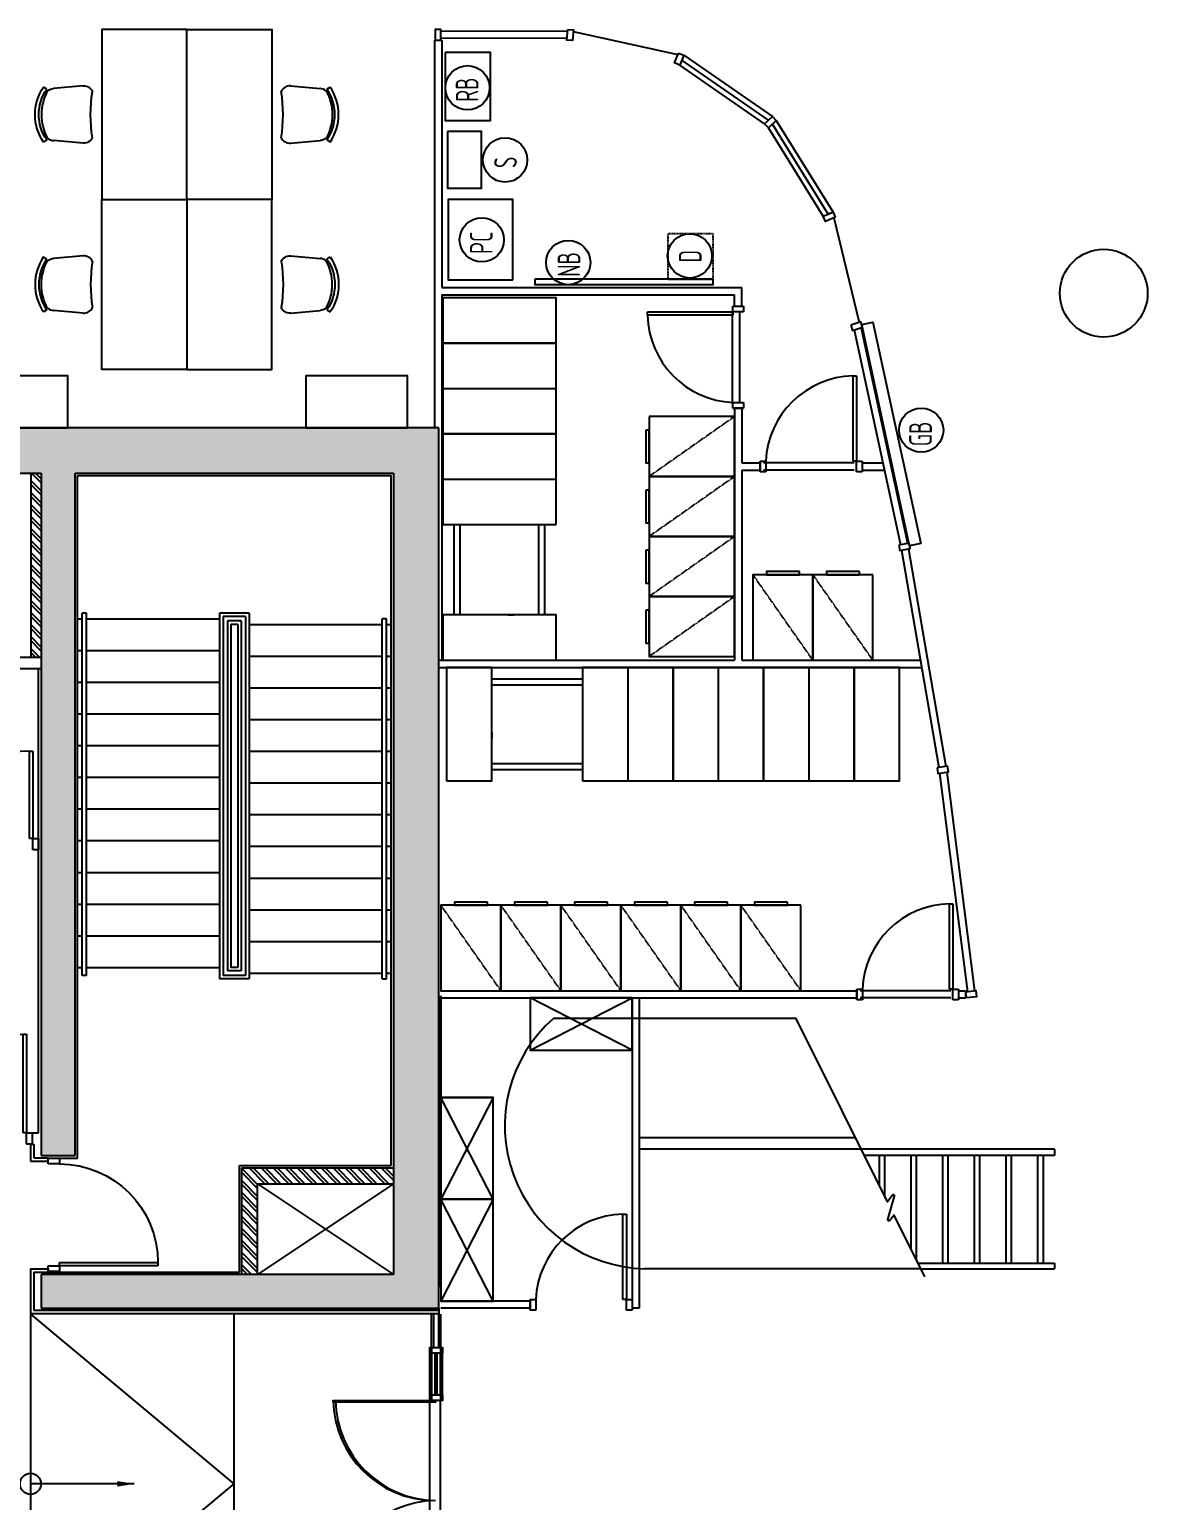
# Model space of a CAD drawing. Header units: millimetres. Extents: x 489570 to 664474, y -400689 to -233120.
# Drawn here: x 549345 to 559221, y -363307 to -350316 of the extents above; entities that cross this region are included whole.
import ezdxf
from ezdxf.lldxf.tags import DXFTag

# ---------------------------------------------------------------- set-up
doc = ezdxf.new("R2010")
doc.units = ezdxf.units.MM
doc.header["$LTSCALE"] = 10
doc.header["$MEASUREMENT"] = 0
doc.linetypes.add('HIDDEN', pattern=[0.375, 0.25, -0.125])
doc.linetypes.add('XREF WTC3 FPPP MAY09 1$0$DASHDOT', pattern=[1, 0.5, -0.25, 0, -0.25])
for name, color, linetype in [('03AFP', 2, 'Continuous'), ('06ADS', 6, 'Continuous'), ('07APP', 7, 'Continuous'), ('XREF BB LVL 3$0$X-WTC3-Level 3 segmented$0$ARCH', 7, 'Continuous'), ('XREF BB LVL 3$0$X-WTC3-Level 3 segmented$0$DAS', 1, 'XREF BB LVL 3$0$X-WTC3-Level 3 segmented$0$DASHDOT'), ('XREF BB LVL 3$0$X-WTC3-Level 3 segmented$0$DOOR', 2, 'Continuous'), ('XREF BB LVL 3$0$X-WTC3-Level 3 segmented$0$DOR', 2, 'Continuous'), ('XREF BB LVL 3$0$X-WTC3-Level 3 segmented$0$FIN', 7, 'Continuous'), ('XREF BB LVL 3$0$X-WTC3-Level 3 segmented$0$HAT', 251, 'Continuous'), ('XREF BB LVL 3$0$X-WTC3-Level 3 segmented$0$HID', 1, 'XREF BB LVL 3$0$X-WTC3-Level 3 segmented$0$HIDDEN'), ('XREF BB LVL 3$0$X-WTC3-Level 3 segmented$0$KACA', 7, 'Continuous'), ('XREF BB LVL 3$0$X-WTC3-Level 3 segmented$0$PAR-FUL', 2, 'Continuous'), ('XREF BB LVL 3$0$X-WTC3-Level 3 segmented$0$PAT', 7, 'Continuous'), ('XREF BB LVL 3$0$X-WTC3-Level 3 segmented$0$ram', 1, 'Continuous'), ('XREF BB LVL 3$0$X-WTC3-Level 3 segmented$0$SHE', 7, 'Continuous'), ('XREF BB LVL 3$0$X-WTC3-Level 3 segmented$0$STA', 1, 'Continuous'), ('XREF BB LVL 3$0$X-WTC3-Level 3 segmented$0$WAL', 7, 'Continuous'), ('XREF WTC3 FPPP MAY09 1$0$FURN', 9, 'Continuous'), ('XREF WTC3 FPPP MAY09 1$0$PAR-FUL', 2, 'Continuous'), ('XREF WTC3 FPPP MAY09 1$0$X-WTC3-Level 3 segmented$0$ARCH', 7, 'Continuous'), ('XREF WTC3 FPPP MAY09 1$0$X-WTC3-Level 3 segmented$0$DOOR', 2, 'Continuous'), ('XREF WTC3 FPPP MAY09 1$0$X-WTC3-Level 3 segmented$0$HID', 1, 'XREF WTC3 FPPP MAY09 1$0$X-WTC3-Level 3 segmented$0$HIDDEN'), ('XREF WTC3 FPPP MAY09 1$0$X-WTC3-Level 3 segmented$0$PAR-FUL', 2, 'Continuous'), ('XREF WTC3 FPPP MAY09 1$0$X-WTC3-Level 3 segmented$0$ram', 1, 'Continuous'), ('XREF WTC3 FPPP MAY09 1$0$X-WTC3-Level 3 segmented$0$STA', 1, 'Continuous')]:
    doc.layers.add(name, color=color, linetype=linetype)
doc.styles.add('XREF BB LVL 3$0$X-WTC3-Level 3 segmented$0$PTI', font='romans.shx', dxfattribs={"width": 0.8})
doc.styles.add('XREF WTC3 FPPP MAY09 1$0$PTI', font='archstyl.shx', dxfattribs={"width": 0.75})
tags = doc.linetypes.add('XREF BB LVL 3$0$X-WTC3-Level 3 segmented$0$DASHDOT', pattern=[1, 0.5, -0.25, 0, -0.25]).pattern_tags.tags
tags[10:11] = [DXFTag(74, 4), DXFTag(75, 0), DXFTag(340, '0'), DXFTag(46, 1.0), DXFTag(50, 0.0), DXFTag(44, 0.0), DXFTag(45, 0.0)]
tags[8:9] = [DXFTag(74, 4), DXFTag(75, 0), DXFTag(340, '0'), DXFTag(46, 1.0), DXFTag(50, 0.0), DXFTag(44, 0.0), DXFTag(45, 0.0)]
tags[6:7] = [DXFTag(74, 4), DXFTag(75, 0), DXFTag(340, '0'), DXFTag(46, 1.0), DXFTag(50, 0.0), DXFTag(44, 0.0), DXFTag(45, 0.0)]
tags[4:5] = [DXFTag(74, 4), DXFTag(75, 0), DXFTag(340, '0'), DXFTag(46, 1.0), DXFTag(50, 0.0), DXFTag(44, 0.0), DXFTag(45, 0.0)]
tags = doc.linetypes.add('XREF BB LVL 3$0$X-WTC3-Level 3 segmented$0$HIDDEN', pattern=[0.375, 0.25, -0.125]).pattern_tags.tags
tags[6:7] = [DXFTag(74, 4), DXFTag(75, 0), DXFTag(340, '0'), DXFTag(46, 1.0), DXFTag(50, 0.0), DXFTag(44, 0.0), DXFTag(45, 0.0)]
tags[4:5] = [DXFTag(74, 4), DXFTag(75, 0), DXFTag(340, '0'), DXFTag(46, 1.0), DXFTag(50, 0.0), DXFTag(44, 0.0), DXFTag(45, 0.0)]
tags = doc.linetypes.add('XREF WTC3 FPPP MAY09 1$0$HIDDEN', pattern=[0.375, 0.25, -0.125]).pattern_tags.tags
tags[6:7] = [DXFTag(74, 4), DXFTag(75, 0), DXFTag(340, '0'), DXFTag(46, 1.0), DXFTag(50, 0.0), DXFTag(44, 0.0), DXFTag(45, 0.0)]
tags[4:5] = [DXFTag(74, 4), DXFTag(75, 0), DXFTag(340, '0'), DXFTag(46, 1.0), DXFTag(50, 0.0), DXFTag(44, 0.0), DXFTag(45, 0.0)]
tags = doc.linetypes.add('XREF WTC3 FPPP MAY09 1$0$X-WTC3-Level 3 segmented$0$HIDDEN', pattern=[0.375, 0.25, -0.125]).pattern_tags.tags
tags[6:7] = [DXFTag(74, 4), DXFTag(75, 0), DXFTag(340, '0'), DXFTag(46, 1.0), DXFTag(50, 0.0), DXFTag(44, 0.0), DXFTag(45, 0.0)]
tags[4:5] = [DXFTag(74, 4), DXFTag(75, 0), DXFTag(340, '0'), DXFTag(46, 1.0), DXFTag(50, 0.0), DXFTag(44, 0.0), DXFTag(45, 0.0)]
doc.dimstyles.new('XREF BB LVL 3$0$X-WTC3-Level 3 segmented$0$DIM100', dxfattribs={"dimscale": 100, "dimtxt": 2, "dimasz": 1.5, "dimexe": 1, "dimexo": 0.5, "dimgap": 1, "dimtad": 1, "dimdec": 0, "dimdsep": 46, "dimtxsty": 'XREF BB LVL 3$0$X-WTC3-Level 3 segmented$0$PTI', "dimblk1": 'XREF BB LVL 3$0$X-WTC3-Level 3 segmented$0$_ArchTick', "dimblk2": 'XREF BB LVL 3$0$X-WTC3-Level 3 segmented$0$_ArchTick', "dimsah": 1, "dimcen": 1, "dimdle": 1, "dimclrd": 1, "dimclre": 1, "dimclrt": 140, "dimadec": 0, "dimazin": 0, "dimtfac": 0.5, "dimtdec": 0, "dimtofl": 0, "dimtmove": 2, "dimatfit": 3, "dimfxl": 1, "dimtolj": 1, "dimarcsym": 0})

# ---------------------------------------------------------------- blocks, each defined once
blk = doc.blocks.new('XREF WTC3 FPPP MAY09 1$0$FC-P')
at = {"layer": '03AFP', "color": 1, "linetype": 'HIDDEN'}
blk.add_line((-540, 0), (-10, -755), dxfattribs=at)
at = {"layer": '03AFP'}
for points in [[(-540, -755), (-10, -755), (-10, 0), (-540, 0)], [(-420, -783), (-130, -783), (-130, -755), (-420, -755)]]:
    blk.add_lwpolyline(points, close=True, dxfattribs=at)
blk = doc.blocks.new('XREF WTC3 FPPP MAY09 1$0$COM')
at = {"color": 1, "linetype": 'XREF WTC3 FPPP MAY09 1$0$HIDDEN'}
for p, q in [((1600, -1000), (1600, 0)), ((2400, -1000), (2400, 0)), ((3200, -1000), (3200, 0)), ((400, -100), (1200, -100)), ((400, -152), (1200, -152)), ((400, -848), (1200, -848)), ((400, -900), (1200, -900))]:
    blk.add_line(p, q, dxfattribs=at)
blk.add_line((400, -426), (400, -374))
for points in [[(0, 0), (400, 0), (400, -1000), (0, -1000)], [(1200, 0), (2000, 0), (2000, -1000), (1200, -1000)], [(2000, 0), (2800, 0), (2800, -1000), (2000, -1000)], [(2800, 0), (3600, 0), (3600, -1000), (2800, -1000)], [(3600, 0), (4000, 0), (4000, -1000), (3600, -1000)]]:
    blk.add_lwpolyline(points, close=True)
blk = doc.blocks.new('XREF WTC3 FPPP MAY09 1$0$com 1-2-1')
at = {"color": 1, "linetype": 'XREF WTC3 FPPP MAY09 1$0$HIDDEN'}
for p, q in [((500, 2400), (-500, 2400)), ((500, 1600), (-500, 1600)), ((-400, 400), (-400, 1200)), ((-348, 400), (-348, 1200)), ((348, 400), (348, 1200)), ((400, 400), (400, 1200))]:
    blk.add_line(p, q, dxfattribs=at)
blk.add_line((-74, 400), (-126, 400))
for points in [[(-500, 2800), (-500, 3200), (500, 3200), (500, 2800)], [(-500, 2000), (-500, 2800), (500, 2800), (500, 2000)], [(-500, 1200), (-500, 2000), (500, 2000), (500, 1200)], [(-500, 0), (-500, 400), (500, 400), (500, 0)]]:
    blk.add_lwpolyline(points, close=True)
blk = doc.blocks.new('XREF WTC3 FPPP MAY09 1$0$X-WTC3-Level 3 segmented$0$P800')
for p, q in [((-15, 900), (79, 900)), ((-15, 850), (-15, 900)), ((79, 900), (-15, 900)), ((79, 850), (-15, 850)), ((79, 900), (79, 850)), ((-15, 0), (-15, 50)), ((-15, 50), (79, 50)), ((79, 0), (-15, 0)), ((79, 80), (832, 80)), ((79, 50), (79, 80)), ((832, 50), (79, 50)), ((79, 50), (79, 0)), ((832, 80), (832, 50))]:
    blk.add_line(p, q)
blk.add_arc((43, 62), 789, 1.3099, 87.4111)
blk = doc.blocks.new('XREF WTC3 FPPP MAY09 1$0$ks')
for p, q in [((-224, 438), (-243, 467)), ((224, 438), (243, 467)), ((-253, 117), (-230, 378)), ((253, 117), (230, 378))]:
    blk.add_line(p, q)
blk.add_arc((0, 49), 436, 61.0043, 118.9957)
at = {"extrusion": (0, 0, -1)}
for centre, major_axis, ratio, start_param, end_param in [((0, 112), (-304, 304), 1, 0.185348, 1.385448), ((0, 112), (-280, 280), 1, 0.185348, 1.385448), ((127, 369), (73, 73), 1, 0.160001, 0.69866), ((-153, 121), (88.6, 52.9), 0.876356, 2.588527, 3.694659), ((0, -1288), (-947, 947), 1, 0.63229, 0.938507), ((153, 121), (-88.6, 52.9), 0.876356, 2.588527, 3.694659)]:
    blk.add_ellipse(centre, major_axis=major_axis, ratio=ratio, start_param=start_param, end_param=end_param, dxfattribs=at)
blk.add_ellipse((-127, 369), major_axis=(-73, 73), ratio=1, start_param=0.160001, end_param=0.69866)
blk = doc.blocks.new('XREF BB LVL 3$0$X-WTC3-Level 3 segmented$0$_ArchTick')
at = {"color": 0, "linetype": 'ByBlock', "const_width": 0.15}
blk.add_lwpolyline([(-0.5, -0.5), (0.5, 0.5)], dxfattribs=at)
blk = doc.blocks.new('XREF BB LVL 3$0$X-WTC3-Level 3 segmented$0$PA100')
at = {"layer": 'XREF BB LVL 3$0$X-WTC3-Level 3 segmented$0$DOOR'}
for p, q in [((0.05, 0.97), (0.05, 0.1)), ((0.08, 0.97), (0.05, 0.97)), ((0.08, 0.1), (0.08, 0.97)), ((0.05, 0.1), (0, 0.1)), ((0, 0.1), (0, 0)), ((0.05, 0.1), (0.08, 0.1)), ((0.05, 0), (0.05, 0.1)), ((0.95, 0.1), (0.95, 0)), ((1, 0.1), (0.95, 0.1)), ((1, 0), (1, 0.1)), ((0, 0), (0.05, 0)), ((0.95, 0), (1, 0))]:
    blk.add_line(p, q, dxfattribs=at)
blk.add_arc((0.08, 0.1), 0.87, 0, 90, dxfattribs=at)
blk = doc.blocks.new('XREF BB LVL 3$0$X-WTC3-Level 3 segmented$0$PA90X')
at = {"layer": 'XREF BB LVL 3$0$X-WTC3-Level 3 segmented$0$DOOR'}
for p, q in [((-0.08, 0.1), (-0.08, 0.87)), ((-0.08, 0.87), (-0.05, 0.87)), ((-0.05, 0.87), (-0.05, 0.1)), ((-0.9, 0.1), (-0.85, 0.1)), ((-0.9, 0), (-0.9, 0.1)), ((-0.85, 0), (-0.9, 0)), ((-0.85, 0.1), (-0.85, 0)), ((-0.05, 0.1), (-0.08, 0.1)), ((-0.05, 0), (-0.05, 0.1)), ((-0.05, 0.1), (0, 0.1)), ((0, 0), (-0.05, 0)), ((0, 0.1), (0, 0))]:
    blk.add_line(p, q, dxfattribs=at)
blk.add_arc((-0.08, 0.1), 0.77, 90, 180, dxfattribs=at)
blk = doc.blocks.new('XREF BB LVL 3$0$X-WTC3-Level 3 segmented$0$CORE3-8')
at = {"layer": 'XREF BB LVL 3$0$X-WTC3-Level 3 segmented$0$HAT'}
blk.add_hatch(color=256, dxfattribs=at).paths.add_polyline_path([(1850, -11440), (1550, -11440), (1550, -14950), (9325, -14950), (9325, -1550), (6175, -1550), (6175, -2250), (6375, -2250), (6375, -1850), (8925, -1850), (8925, -4500), (6175, -4500), (6175, -4800), (8925, -4800), (8925, -11440), (2900, -11440), (2900, -11740), (8925, -11740), (8925, -14550), (1850, -14550)])
h = blk.add_hatch(dxfattribs=at)
h.set_pattern_fill('ANSI32', color=8, scale=200, style=0)
h.set_pattern_definition([(45, (-259.5, 12500), (-53.033, 53.033), []), (45, (-224.145, 12500), (-53.033, 53.033), [])])
h.paths.add_polyline_path([(8925, -8120), (7075, -8120), (7075, -7520), (6875, -7520), (6875, -7660), (6935, -7660), (6935, -8070), (6875, -8070), (6875, -8210), (6985, -8210), (6985, -8810), (7075, -8810), (7075, -8210), (8925, -8210)])
h.paths.add_polyline_path([(6875, -8070), (5765, -8070), (5765, -7660), (6875, -7660), (6875, -7520), (5625, -7520), (5625, -10460), (6315, -10460), (6315, -10370), (5765, -10370), (5765, -8210), (6875, -8210)])
h.paths.add_polyline_path([(8925, -11350), (7300, -11350), (7300, -11440), (8925, -11440)])
h = blk.add_hatch(dxfattribs=at)
h.set_pattern_fill('ANSI32', color=8, scale=200, style=0)
h.set_pattern_definition([(225, (259.5, -12500), (53.033, -53.033), []), (225, (224.145, -12500), (53.033, -53.033), [])])
h.paths.add_polyline_path([(1850, -13210), (1850, -13350), (2650, -13350), (2650, -14550), (2790, -14550), (2790, -13210)])
at = {"layer": 'XREF BB LVL 3$0$X-WTC3-Level 3 segmented$0$DAS'}
for p, q in [((2650, -14550), (1850, -13350)), ((2650, -13350), (1850, -14550))]:
    blk.add_line(p, q, dxfattribs=at)
at = {"layer": 'XREF BB LVL 3$0$X-WTC3-Level 3 segmented$0$FIN'}
for p, q in [((7200, -9815), (7200, -11440)), ((7300, -9915), (7300, -11440)), ((1500, -14950), (1500, -11345)), ((1900, -11345), (1500, -11345)), ((1530, -14950), (1530, -11375)), ((1870, -11375), (1530, -11375)), ((1870, -11375), (1870, -11500)), ((1900, -11345), (1900, -11500)), ((3000, -11345), (2850, -11345)), ((2850, -11345), (2850, -11500)), ((3000, -11375), (2880, -11375)), ((2880, -11375), (2880, -11500)), ((3000, -11345), (3000, -11375)), ((1900, -11500), (1870, -11500)), ((2850, -11500), (2880, -11500)), ((4490, -11840), (4490, -11800)), ((4490, -11800), (7690, -11800)), ((7690, -11840), (7690, -11800)), ((4490, -11840), (7690, -11840)), ((7660, -13045), (4490, -13045)), ((4490, -13245), (4490, -13045)), ((7620, -13085), (4530, -13085)), ((4530, -13205), (4530, -13085)), ((7620, -13205), (7620, -13085)), ((7660, -13245), (7660, -13045)), ((7660, -13245), (4490, -13245)), ((7620, -13205), (4530, -13205)), ((4460, -14450), (7640, -14450)), ((4460, -14450), (4460, -14490)), ((4460, -14490), (7640, -14490)), ((7640, -14490), (7640, -14450)), ((1550, -14950), (1500, -14950))]:
    blk.add_line(p, q, dxfattribs=at)
at = {"layer": 'XREF BB LVL 3$0$X-WTC3-Level 3 segmented$0$HAT'}
blk.add_line((7300, -11350), (8925, -11350), dxfattribs=at)
at = {"layer": 'XREF BB LVL 3$0$X-WTC3-Level 3 segmented$0$HAT', "color": 8}
for p, q in [((1850, -13210), (2790, -13210)), ((2790, -13210), (2790, -14550)), ((1850, -13350), (2650, -13350)), ((2650, -13350), (2650, -14550))]:
    blk.add_line(p, q, dxfattribs=at)
at = {"layer": 'XREF BB LVL 3$0$X-WTC3-Level 3 segmented$0$PAT'}
for p, q in [((7690, -13015), (4460, -13015)), ((4460, -13275), (4460, -13015)), ((7590, -13115), (4560, -13115)), ((4560, -13175), (4560, -13115)), ((7590, -13175), (7590, -13115)), ((7690, -13275), (7690, -13015)), ((7590, -13175), (4560, -13175)), ((7690, -13275), (4460, -13275))]:
    blk.add_line(p, q, dxfattribs=at)
at = {"layer": 'XREF BB LVL 3$0$X-WTC3-Level 3 segmented$0$SHE'}
for p, q in [((9325, -14950), (9325, -1550)), ((8925, -4800), (8925, -11440)), ((1850, -11440), (1550, -11440)), ((1550, -11440), (1550, -14950)), ((1850, -14550), (1850, -11440)), ((8925, -11440), (2900, -11440)), ((2900, -11440), (2900, -11740)), ((2900, -11740), (8925, -11740)), ((8925, -11740), (8925, -14550)), ((8925, -14550), (1850, -14550)), ((1550, -14950), (9325, -14950))]:
    blk.add_line(p, q, dxfattribs=at)
at = {"layer": 'XREF BB LVL 3$0$X-WTC3-Level 3 segmented$0$STA'}
for p, q in [((4560, -11760), (4560, -11800)), ((4840, -11760), (4840, -11800)), ((5120, -11760), (5120, -11800)), ((5400, -11760), (5400, -11800)), ((5680, -11760), (5680, -11800)), ((5960, -11760), (5960, -11800)), ((6240, -11760), (6240, -11800)), ((6520, -11760), (6520, -11800)), ((6800, -11760), (6800, -11800)), ((7080, -11760), (7080, -11800)), ((7360, -11760), (7360, -11800)), ((7640, -11760), (7640, -11800)), ((4560, -11840), (4560, -13015)), ((4840, -11840), (4840, -13015)), ((5120, -11840), (5120, -13015)), ((5400, -11840), (5400, -13015)), ((5680, -11840), (5680, -13015)), ((5960, -11840), (5960, -13015)), ((6240, -11840), (6240, -13015)), ((6520, -11840), (6520, -13015)), ((6800, -11840), (6800, -13015)), ((7080, -11840), (7080, -13015)), ((7360, -11840), (7360, -13015)), ((7640, -11840), (7640, -13015)), ((4510, -13275), (4510, -14450)), ((4790, -13275), (4790, -14450)), ((5070, -13275), (5070, -14450)), ((5350, -13275), (5350, -14450)), ((5630, -13275), (5630, -14450)), ((5910, -13275), (5910, -14450)), ((6190, -13275), (6190, -14450)), ((6470, -13275), (6470, -14450)), ((6750, -13275), (6750, -14450)), ((7030, -13275), (7030, -14450)), ((7310, -13275), (7310, -14450)), ((7590, -13275), (7590, -14450)), ((4510, -14490), (4510, -14530)), ((4790, -14490), (4790, -14530)), ((5070, -14490), (5070, -14530)), ((5350, -14490), (5350, -14530)), ((5630, -14490), (5630, -14530)), ((5910, -14490), (5910, -14530)), ((6190, -14490), (6190, -14530)), ((6470, -14490), (6470, -14530)), ((6750, -14490), (6750, -14530)), ((7030, -14490), (7030, -14530)), ((7310, -14490), (7310, -14530)), ((7590, -14490), (7590, -14530))]:
    blk.add_line(p, q, dxfattribs=at)
at = {"layer": 'XREF BB LVL 3$0$X-WTC3-Level 3 segmented$0$WAL'}
for p, q in [((3100, -11360), (3100, -11415)), ((3100, -11415), (7200, -11415)), ((1870, -11440), (1870, -13190)), ((2875, -11600), (2875, -11760)), ((2875, -11760), (8905, -11760)), ((8905, -11760), (8905, -14530)), ((1870, -13190), (2810, -13190)), ((2810, -13190), (2810, -14530)), ((2810, -14530), (8905, -14530))]:
    blk.add_line(p, q, dxfattribs=at)
at = {"layer": 'XREF BB LVL 3$0$X-WTC3-Level 3 segmented$0$DOR', "yscale": 1000, "zscale": 1000}
for name, p, xscale, rotation in [('XREF BB LVL 3$0$X-WTC3-Level 3 segmented$0$PA100', (3000, -11360), -1000, 270), ('XREF BB LVL 3$0$X-WTC3-Level 3 segmented$0$PA90X', (5600, -11415), 1000, 270), ('XREF BB LVL 3$0$X-WTC3-Level 3 segmented$0$PA100', (1875, -11500), -1000, 180)]:
    blk.add_blockref(name, p, dxfattribs=dict(at, xscale=xscale, rotation=rotation))

msp = doc.modelspace()

# ---------------------------------------------------------------- linework, layer by layer
msp.add_circle((549354.7, -363159.2), 93.1)
at = {"layer": '03AFP'}
for points in [[(549985.2, -351817.6), (550735.2, -351817.6), (550735.2, -350317.6), (549985.2, -350317.6)], [(551485.2, -351817.6), (550735.2, -351817.6), (550735.2, -350317.6), (551485.2, -350317.6)], [(553016.3, -350519.8), (553016.3, -351119.5), (553416.3, -351119.5), (553416.3, -350519.8)], [(553038.8, -351216.4), (553038.8, -351716.1), (553338.8, -351716.1), (553338.8, -351216.4)], [(549985.2, -351817.6), (550735.2, -351817.6), (550735.2, -353317.6), (549985.2, -353317.6)], [(551485.2, -351817.6), (550735.2, -351817.6), (550735.2, -353317.6), (551485.2, -353317.6)], [(553614.2, -352527.6), (553614.2, -351817.3), (553043.9, -351817.3), (553043.9, -352527.6)], [(553809.7, -352519.9), (553809.7, -352568.7), (555384.9, -352568.7), (555384.9, -352519.9)], [(557217.5, -354855.1), (557119.8, -354876.3), (556696.2, -352921.2), (556793.8, -352900)], [(548785.4, -353834.2), (549684.9, -353834.2), (549684.9, -353374.2), (548785.4, -353374.2)], [(551785.4, -353834.2), (552684.9, -353834.2), (552684.9, -353374.2), (551785.4, -353374.2)]]:
    msp.add_lwpolyline(points, close=True, dxfattribs=at)
at = {"layer": '03AFP', "linetype": 'XREF WTC3 FPPP MAY09 1$0$DASHDOT'}
msp.add_lwpolyline([(555384.9, -352519.9), (555384.9, -352119.9), (554984.9, -352119.9), (554984.9, -352519.9)], close=True, dxfattribs=at)
at = {"layer": '03AFP'}
for points in [[(553768.1, -359328.6), (554667.6, -359328.6), (554667.6, -358868.6), (553768.1, -358868.6), (553768.1, -359328.6), (554667.6, -358868.6), (554667.6, -359328.6), (553768.1, -358868.6)], [(553439.6, -360645.7), (553439.6, -359746.2), (552979.6, -359746.2), (552979.6, -360645.7), (553439.6, -360645.7), (552979.6, -359746.2), (553439.6, -359746.2), (552979.6, -360645.7)], [(553439.6, -361545.2), (553439.6, -360645.7), (552979.6, -360645.7), (552979.6, -361545.2), (553439.6, -361545.2), (552979.6, -360645.7), (553439.6, -360645.7), (552979.6, -361545.2)]]:
    msp.add_lwpolyline(points, dxfattribs=at)
for centre in [(553214.6, -350830.8), (553546, -351468.2), (553339.9, -352173.8), (554104.6, -352374.5), (555177.6, -352315.5), (557222.4, -353854.7)]:
    msp.add_circle(centre, 195.4, dxfattribs=at)
at = {"layer": '06ADS'}
for p, q in [((555552.7, -352809.7), (555552.7, -353609.7)), ((555616.7, -352809.7), (555616.7, -353609.7)), ((556629.5, -354143.3), (555829.5, -354143.3)), ((556629.5, -354207.3), (555829.5, -354207.3)), ((557482.4, -358804.6), (556682.4, -358804.6)), ((557482, -358868.6), (556682.4, -358868.6)), ((552880.7, -364190.6), (552880.7, -362428.1)), ((552974.7, -364190.6), (552974.7, -362428.1))]:
    msp.add_line(p, q, dxfattribs=at)
at = {"layer": '07APP'}
for p, q in [((552922.6, -350411.6), (552922.6, -353834.2)), ((552922.6, -350411.6), (552986.6, -350411.6)), ((552986.6, -350411.6), (552986.6, -352595.7)), ((552986.6, -352595.7), (555636.6, -352595.7)), ((552986.6, -352659.7), (555572.6, -352659.7)), ((552986.6, -352659.7), (552986.6, -355886.1)), ((555572.6, -352759.7), (555572.6, -352659.7)), ((555636.6, -352759.7), (555636.6, -352595.7)), ((555572.6, -353659.7), (555572.6, -355886.1)), ((555636.6, -353659.7), (555636.6, -354143.3)), ((555636.6, -354143.3), (555799.4, -354143.3)), ((556699.4, -354143.3), (556881.6, -354143.3)), ((555636.6, -354207.3), (555799.4, -354207.3)), ((555636.6, -354207.3), (555636.6, -355886.1)), ((556699.4, -354207.3), (556895.4, -354207.3)), ((552959.7, -355886.1), (555572.6, -355886.1)), ((552959.7, -355950.1), (557224.5, -355950.1)), ((555636.6, -355886.1), (557213.5, -355886.1))]:
    msp.add_line(p, q, dxfattribs=at)
msp.add_lwpolyline([(552947.6, -362373.4), (552947.6, -362004.5)], dxfattribs=at)
at = {"layer": 'Defpoints'}
msp.add_circle((558833.9, -352644.7), 387.4, dxfattribs=at)
at = {"layer": 'XREF BB LVL 3$0$X-WTC3-Level 3 segmented$0$ARCH'}
msp.add_line((552959.7, -358849.2), (552959.7, -361423.2), dxfattribs=at)
at = {"layer": 'XREF BB LVL 3$0$X-WTC3-Level 3 segmented$0$DOOR'}
msp.add_lwpolyline([(552912.7, -362423.4), (552912.7, -362438.4), (552027.9, -362438.1), (552027.9, -362423.1)], close=True, dxfattribs=at)
at = {"layer": 'XREF BB LVL 3$0$X-WTC3-Level 3 segmented$0$DOOR', "color": 1, "linetype": 'XREF BB LVL 3$0$X-WTC3-Level 3 segmented$0$HIDDEN'}
msp.add_arc((552927.8, -362407.2), 900, 181.01108, 269.03764, dxfattribs=at)
at = {"layer": 'XREF BB LVL 3$0$X-WTC3-Level 3 segmented$0$HID', "linetype": 'Continuous'}
for points in [[(552880.7, -362373.4), (552880.7, -362004.5)], [(552974.7, -362373.4), (552974.7, -362004.5)]]:
    msp.add_lwpolyline(points, dxfattribs=at)
at = {"layer": 'XREF BB LVL 3$0$X-WTC3-Level 3 segmented$0$KACA'}
msp.add_lwpolyline([(552927.7, -362373.4), (552927.7, -362004.5)], dxfattribs=at)
at = {"layer": 'XREF BB LVL 3$0$X-WTC3-Level 3 segmented$0$PAR-FUL'}
for points in [[(552895.7, -361954.5), (552895.7, -361659.7)], [(552959.7, -361954.5), (552959.7, -361659.7)]]:
    msp.add_lwpolyline(points, dxfattribs=at)
for points in [[(552880.7, -362004.5), (552880.7, -361954.5), (552974.7, -361954.5), (552974.7, -362004.5)], [(552880.7, -362004.5), (552880.7, -361954.5), (552974.7, -361954.5), (552974.7, -362004.5)], [(552880.7, -362423.4), (552880.7, -362373.4), (552974.7, -362373.4), (552974.7, -362423.4)]]:
    msp.add_lwpolyline(points, close=True, dxfattribs=at)
at = {"layer": 'XREF BB LVL 3$0$X-WTC3-Level 3 segmented$0$ram'}
for points in [[(551154.7, -361659.2), (549354.7, -361659.2), (549354.7, -364659.2), (551154.7, -364659.2), (551154.7, -361659.2)], [(549354.7, -364659.2), (551154.7, -363159.2), (549354.7, -361659.2)]]:
    msp.add_lwpolyline(points, dxfattribs=at)
at = {"layer": 'XREF WTC3 FPPP MAY09 1$0$PAR-FUL'}
msp.add_line((552979.6, -358804.6), (554919.9, -358804.6), dxfattribs=at)
at = {"layer": 'XREF WTC3 FPPP MAY09 1$0$X-WTC3-Level 3 segmented$0$ARCH'}
msp.add_line((552979.6, -358849.2), (552979.6, -361423.2), dxfattribs=at)
at = {"layer": 'XREF WTC3 FPPP MAY09 1$0$X-WTC3-Level 3 segmented$0$DOOR'}
msp.add_lwpolyline([(552932.6, -362423.4), (552932.6, -362438.4), (552047.7, -362438.1), (552047.7, -362423.1)], close=True, dxfattribs=at)
at = {"layer": 'XREF WTC3 FPPP MAY09 1$0$X-WTC3-Level 3 segmented$0$DOOR', "color": 1, "linetype": 'XREF WTC3 FPPP MAY09 1$0$X-WTC3-Level 3 segmented$0$HIDDEN'}
for centre, start, end in [((552947.7, -362407.2), 181.01108, 269.03764), ((552947.7, -364206.9), 90.96236, 178.98892)]:
    msp.add_arc(centre, 900, start, end, dxfattribs=at)
at = {"layer": 'XREF WTC3 FPPP MAY09 1$0$X-WTC3-Level 3 segmented$0$HID', "linetype": 'Continuous'}
for points in [[(552900.6, -362373.4), (552900.6, -362004.5)], [(552994.6, -362373.4), (552994.6, -362004.5)]]:
    msp.add_lwpolyline(points, dxfattribs=at)
at = {"layer": 'XREF WTC3 FPPP MAY09 1$0$X-WTC3-Level 3 segmented$0$PAR-FUL'}
for p, q in [((554098.9, -350329.6), (552979.5, -350332.6)), ((554092.3, -350393.7), (552979.7, -350396.6)), ((555873, -351116.6), (555107, -350586.8)), ((556399.7, -351946.6), (555907.5, -351152.8)), ((556443, -351928.3), (556399.7, -351946.6)), ((556628.4, -352969.1), (557037.6, -354867)), ((556690.3, -352952.6), (557100.1, -354853.5)), ((557046.8, -354914.7), (557376.3, -356834.6)), ((557109.9, -354903.9), (557439.4, -356823.8)), ((557447, -356874.6), (557692.8, -358807)), ((557383.5, -356882.7), (557629.3, -358815.1)), ((552979.6, -358804.6), (556652.2, -358804.6)), ((557552.2, -358804.6), (557614, -358804.6)), ((557614, -358804.6), (557614, -358868.6)), ((552979.6, -358868.6), (556652.2, -358868.6)), ((554667.6, -358868.6), (554667.6, -361545.2)), ((554731.6, -358868.6), (554731.6, -361609.2)), ((557552.2, -358868.6), (557614, -358868.6)), ((553767.6, -361545.2), (552979.6, -361545.2)), ((553767.6, -361609.2), (552979.6, -361609.2)), ((554731.6, -361609.2), (554667.6, -361609.2))]:
    msp.add_line(p, q, dxfattribs=at)
at = {"layer": 'XREF WTC3 FPPP MAY09 1$0$X-WTC3-Level 3 segmented$0$PAR-FUL', "color": 1}
for p, q in [((554148.5, -350335.3), (555073, -350537.8)), ((555839, -351149.1), (555089.2, -350630.3)), ((555124.8, -350543.3), (555906.9, -351084.3)), ((555941.6, -351120.4), (556443, -351928.3)), ((556356.4, -351965), (555873.5, -351185.2)), ((556449.1, -351980), (556674.9, -352904.1))]:
    msp.add_line(p, q, dxfattribs=at)
at = {"layer": 'XREF WTC3 FPPP MAY09 1$0$X-WTC3-Level 3 segmented$0$PAR-FUL'}
for points in [[(552929.6, -350411.6), (552979.6, -350411.6), (552979.6, -350317.6), (552929.6, -350317.6)], [(554100.3, -350315.5), (554150, -350320.6), (554140.5, -350414.1), (554090.8, -350409.1)], [(555078.5, -350524.4), (555124.8, -350543.3), (555089.2, -350630.3), (555042.9, -350611.4)], [(555907.1, -351084.2), (555941.6, -351120.4), (555873.5, -351185.2), (555839, -351149.1)], [(556443, -351928.3), (556462.5, -351974.3), (556376, -352011), (556356.4, -351965)], [(556599.1, -352926), (556614.3, -352973.6), (556703.8, -352945), (556688.6, -352897.4)], [(557022.7, -354869.2), (557032.2, -354918.3), (557124.5, -354900.4), (557115, -354851.3)], [(557361.4, -356836.2), (557368.8, -356885.6), (557461.7, -356871.7), (557454.4, -356822.3)], [(557614.3, -358816), (557619.6, -358865.7), (557713.1, -358855.9), (557707.8, -358806.1)], [(552900.6, -362004.5), (552900.6, -361954.5), (552994.6, -361954.5), (552994.6, -362004.5)], [(552900.6, -362004.5), (552900.6, -361954.5), (552994.6, -361954.5), (552994.6, -362004.5)], [(552900.6, -362423.4), (552900.6, -362373.4), (552994.6, -362373.4), (552994.6, -362423.4)]]:
    msp.add_lwpolyline(points, close=True, dxfattribs=at)
for points in [[(552915.6, -361954.5), (552915.6, -361659.7)], [(552979.6, -361954.5), (552979.6, -361659.7)]]:
    msp.add_lwpolyline(points, dxfattribs=at)
at = {"layer": 'XREF WTC3 FPPP MAY09 1$0$X-WTC3-Level 3 segmented$0$ram'}
for p, q in [((558399.6, -360204.2), (556691.7, -360204.2)), ((558399.6, -360204.2), (558399.6, -360259.2)), ((558399.6, -360259.2), (556719.1, -360259.2)), ((556849.6, -360259.2), (556849.6, -360521.1)), ((556899.6, -360621.5), (556899.6, -360259.2)), ((557129.6, -360259.2), (557129.6, -361083.1)), ((557179.6, -361183.4), (557179.6, -360259.2)), ((557409.6, -360259.2), (557409.6, -361209.2)), ((557459.6, -361209.2), (557459.6, -360259.2)), ((557688.7, -360259.2), (557688.7, -361209.2)), ((557739.7, -361209.2), (557738.7, -360259.2)), ((557969.6, -360259.2), (557969.6, -361209.2)), ((558019.6, -361209.2), (558019.6, -360259.2)), ((558249.6, -360259.2), (558249.6, -361209.2)), ((558299.6, -360259.2), (558299.6, -361209.2)), ((557192.5, -361209.2), (558399.6, -361209.2)), ((557217.4, -361259.2), (558399.6, -361259.2)), ((558399.6, -361209.2), (558399.6, -361259.2))]:
    msp.add_line(p, q, dxfattribs=at)
at = {"layer": 'XREF WTC3 FPPP MAY09 1$0$X-WTC3-Level 3 segmented$0$STA', "color": 2}
for p, q in [((556116.2, -359049.2), (553972.6, -359049.2)), ((556641.9, -360104.2), (554731.6, -360104.2)), ((554731.6, -360104.2), (554731.6, -360204.2)), ((556691.7, -360204.2), (554731.6, -360204.2)), ((557217.4, -361259.2), (554779.5, -361259.2))]:
    msp.add_line(p, q, dxfattribs=at)
msp.add_lwpolyline([(557252.6, -361330), (556982, -360786.9), (556944, -360833.9, -0.8177174), (556926.6, -360824.8), (556985.8, -360619.4, 0.825632), (556968.3, -360610.5), (556923.1, -360668.6), (556116.2, -359049.2)], format="xyb", dxfattribs=at)
msp.add_arc((554805.6, -359997.4), 1262.1, 131.30013, 268.81422, dxfattribs=at)

# ---------------------------------------------------------------- block references
at = {"rotation": 90}
msp.add_blockref('XREF BB LVL 3$0$X-WTC3-Level 3 segmented$0$CORE3-8', (538009.7, -363159.2), dxfattribs=at)
at = {"layer": '03AFP'}
for name, p, rotation in [('XREF WTC3 FPPP MAY09 1$0$ks', (549936.1, -351067.6), 90), ('XREF WTC3 FPPP MAY09 1$0$ks', (551534.2, -352567.6), 270), ('XREF WTC3 FPPP MAY09 1$0$FC-P', (555572.6, -354274.1), 270), ('XREF WTC3 FPPP MAY09 1$0$FC-P', (555572.6, -354804.1), 270), ('XREF WTC3 FPPP MAY09 1$0$FC-P', (555572.6, -355334.1), 270), ('XREF WTC3 FPPP MAY09 1$0$FC-P', (555725.7, -355886.1), 180), ('XREF WTC3 FPPP MAY09 1$0$FC-P', (556255.7, -355886.1), 180), ('XREF WTC3 FPPP MAY09 1$0$FC-P', (555572.6, -355864.1), 270)]:
    msp.add_blockref(name, p, dxfattribs=dict(at, rotation=rotation))
at = {"layer": '03AFP', "xscale": -1}
for name, p, rotation in [('XREF WTC3 FPPP MAY09 1$0$ks', (551534.2, -351067.6), 270), ('XREF WTC3 FPPP MAY09 1$0$ks', (549936.1, -352567.6), 90), ('XREF WTC3 FPPP MAY09 1$0$COM', (553029.6, -356950.1), 180)]:
    msp.add_blockref(name, p, dxfattribs=dict(at, rotation=rotation))
msp.add_blockref('XREF WTC3 FPPP MAY09 1$0$com 1-2-1', (553496.5, -355886.1), dxfattribs=at)
at = {"layer": '06ADS'}
for p, rotation in [((555636.6, -352759.7), 180), ((556699.4, -354207.3), 90), ((557552.2, -358868.6), 90), ((554667.6, -361609.2), 90)]:
    msp.add_blockref('XREF WTC3 FPPP MAY09 1$0$X-WTC3-Level 3 segmented$0$P800', p, dxfattribs=dict(at, rotation=rotation))
at = {"layer": 'XREF WTC3 FPPP MAY09 1$0$FURN', "rotation": 180}
for p in [(552969.6, -358804.6), (553499.6, -358804.6), (554029.6, -358804.6), (554559.6, -358804.6), (555089.6, -358804.6), (555619.6, -358804.6)]:
    msp.add_blockref('XREF WTC3 FPPP MAY09 1$0$FC-P', p, dxfattribs=at)

# ---------------------------------------------------------------- texts
at = {"layer": '03AFP', "color": 2, "style": 'XREF WTC3 FPPP MAY09 1$0$PTI', "width": 0.75}
for s, p in [('RB', (553310.5, -350955.1)), ('S', (553650.5, -351539.9)), ('PC', (553435.8, -352298.1)), ('NB', (554210.7, -352500.7)), ('D', (555281.5, -352373.8)), ('GB', (557316, -353996.3))]:
    msp.add_text(s, height=200, rotation=90, dxfattribs=at).set_placement(p)

# ---------------------------------------------------------------- leaders
msp.add_leader([(550271.1, -363159.2), (549354.7, -363159.2)], dimstyle='XREF BB LVL 3$0$X-WTC3-Level 3 segmented$0$DIM100')

doc.saveas('drawing.dxf')
